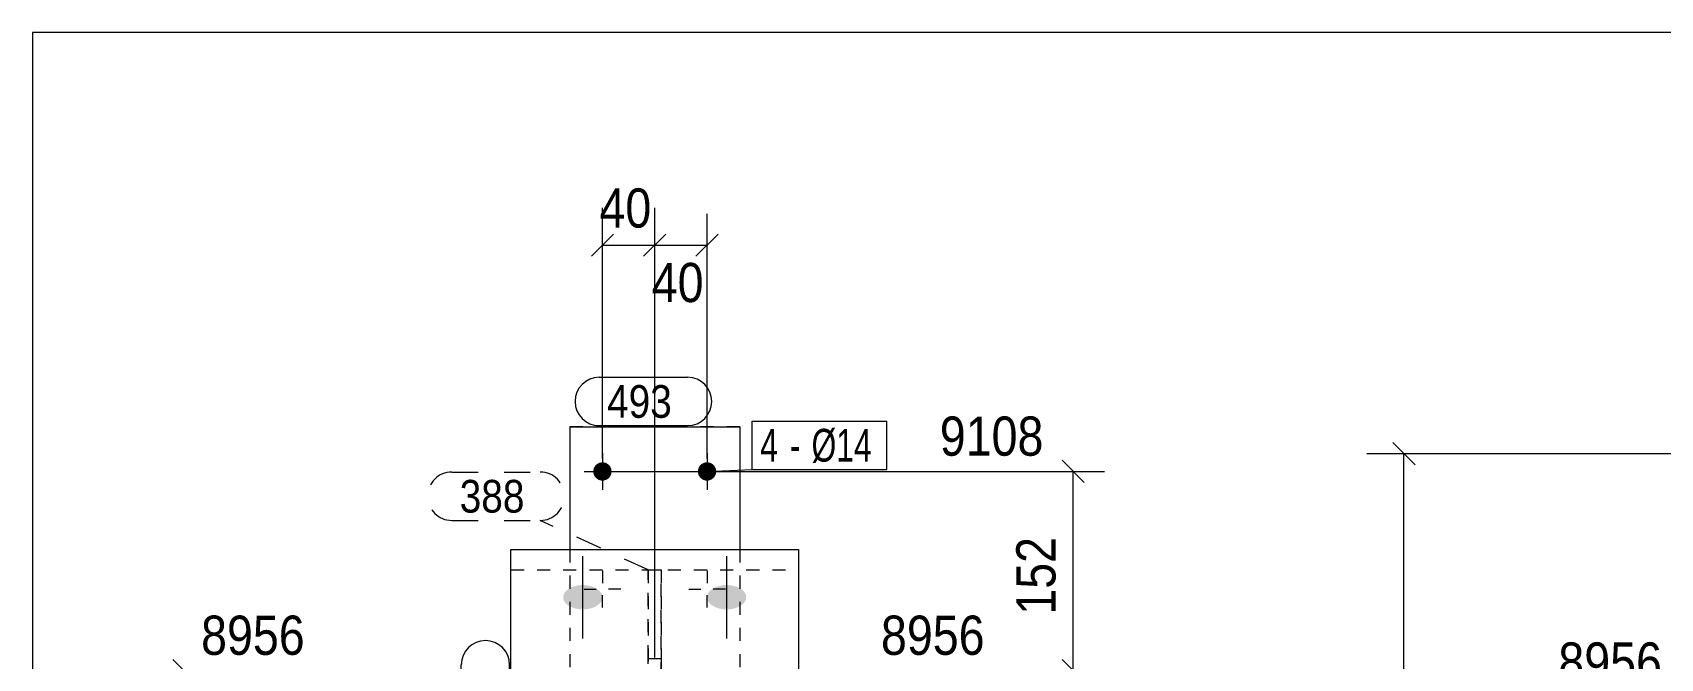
# Model space of a CAD drawing. Header units: millimetres. Extents: x 2 to 579, y 1 to 825.
# Drawn here: x 5 to 129.5, y 777.1 to 825 of the extents above; entities that cross this region are included whole.
import ezdxf

# ---------------------------------------------------------------- set-up
doc = ezdxf.new("R2010")
doc.units = ezdxf.units.MM
for name, pattern in [('XKITLINE00', [0]), ('XKITLINE01', [4, 1, -1, 1, -1]), ('XKITLINE02', [4, 2, -2])]:
    doc.linetypes.add(name, pattern=pattern)
for name, color, linetype, lineweight in [('Bolt', 3, 'Continuous', 0), ('BoltMark', 7, 'Continuous', 0), ('Dimensions', 7, 'Continuous', 0), ('DrawingSheet', 5, 'Continuous', 0), ('Part', 2, 'Continuous', 0), ('PartMark', 7, 'Continuous', 0)]:
    doc.layers.add(name, color=color, linetype=linetype, lineweight=lineweight)
doc.styles.add('ARIAL', font='ARIAL.TTF')
doc.styles.add('ARIAL_NARROW', font='ARIALN.TTF')

# ---------------------------------------------------------------- blocks, each defined once
blk = doc.blocks.new('*A45')
at = {"layer": 'Bolt'}
for points in [[(47.05, 780.88), (47.01, 780.88), (46.98, 780.88), (46.94, 780.88), (46.9, 780.88), (46.87, 780.89), (46.83, 780.89), (46.79, 780.89), (46.76, 780.9), (46.72, 780.9), (46.69, 780.91), (46.65, 780.92), (46.62, 780.92), (46.58, 780.93), (46.55, 780.94), (46.51, 780.95), (46.48, 780.96), (46.44, 780.97), (46.41, 780.98), (46.38, 780.99), (46.35, 781), (46.32, 781.01), (46.28, 781.02), (46.25, 781.03), (46.22, 781.05), (46.19, 781.06), (46.16, 781.07), (46.13, 781.09), (46.11, 781.1), (46.08, 781.12), (46.05, 781.13), (46.03, 781.15), (46, 781.17), (45.97, 781.18), (45.95, 781.2), (45.93, 781.22), (45.9, 781.23), (45.88, 781.25), (45.86, 781.27), (45.84, 781.29), (45.82, 781.31), (45.8, 781.33), (45.78, 781.35), (45.76, 781.37), (45.75, 781.39), (45.73, 781.41), (45.71, 781.43), (45.7, 781.45), (45.69, 781.47), (45.67, 781.49), (45.66, 781.51), (45.65, 781.54), (45.64, 781.56), (45.63, 781.58), (45.62, 781.6), (45.62, 781.62), (45.61, 781.65), (45.6, 781.67), (45.6, 781.69), (45.59, 781.71), (45.59, 781.74), (45.59, 781.76), (45.59, 781.78), (45.59, 781.81), (45.59, 781.83), (45.59, 781.85), (45.59, 781.87), (45.59, 781.9), (45.6, 781.92), (45.6, 781.94), (45.61, 781.96), (45.62, 781.99), (45.62, 782.01), (45.63, 782.03), (45.64, 782.05), (45.65, 782.08), (45.66, 782.1), (45.67, 782.12), (45.69, 782.14), (45.7, 782.16), (45.71, 782.18), (45.73, 782.2), (45.75, 782.22), (45.76, 782.24), (45.78, 782.26), (45.8, 782.28), (45.82, 782.3), (45.84, 782.32), (45.86, 782.34), (45.88, 782.36), (45.9, 782.38), (45.93, 782.39), (45.95, 782.41), (45.97, 782.43), (46, 782.45), (46.03, 782.46), (46.05, 782.48), (46.08, 782.49), (46.11, 782.51), (46.13, 782.52), (46.16, 782.54), (46.19, 782.55), (46.22, 782.56), (46.25, 782.58), (46.28, 782.59), (46.32, 782.6), (46.35, 782.61), (46.38, 782.62), (46.41, 782.64), (46.44, 782.65), (46.48, 782.65), (46.51, 782.66), (46.55, 782.67), (46.58, 782.68), (46.62, 782.69), (46.65, 782.69), (46.69, 782.7), (46.72, 782.71), (46.76, 782.71), (46.79, 782.72), (46.83, 782.72), (46.87, 782.72), (46.9, 782.73), (46.94, 782.73), (46.98, 782.73), (47.01, 782.73), (47.05, 782.73), (47.09, 782.73), (47.12, 782.73), (47.16, 782.73), (47.2, 782.73), (47.23, 782.73), (47.27, 782.73), (47.31, 782.72), (47.34, 782.72), (47.38, 782.72), (47.41, 782.71), (47.45, 782.71), (47.49, 782.7), (47.52, 782.69), (47.56, 782.69), (47.59, 782.68), (47.63, 782.67), (47.66, 782.66), (47.69, 782.65), (47.73, 782.65), (47.76, 782.64), (47.79, 782.62), (47.83, 782.61), (47.86, 782.6), (47.89, 782.59), (47.92, 782.58), (47.95, 782.56), (47.98, 782.55), (48.01, 782.54), (48.04, 782.52), (48.07, 782.51), (48.09, 782.49), (48.12, 782.48), (48.15, 782.46), (48.17, 782.45), (48.2, 782.43), (48.22, 782.41), (48.25, 782.39), (48.27, 782.38), (48.29, 782.36), (48.31, 782.34), (48.33, 782.32), (48.35, 782.3), (48.37, 782.28), (48.39, 782.26), (48.41, 782.24), (48.43, 782.22), (48.44, 782.2), (48.46, 782.18), (48.47, 782.16), (48.49, 782.14), (48.5, 782.12), (48.51, 782.1), (48.52, 782.08), (48.53, 782.05), (48.54, 782.03), (48.55, 782.01), (48.56, 781.99), (48.56, 781.96), (48.57, 781.94), (48.57, 781.92), (48.58, 781.9), (48.58, 781.87), (48.58, 781.85), (48.59, 781.83), (48.59, 781.81), (48.59, 781.78), (48.58, 781.76), (48.58, 781.74), (48.58, 781.71), (48.57, 781.69), (48.57, 781.67), (48.56, 781.65), (48.56, 781.62), (48.55, 781.6), (48.54, 781.58), (48.53, 781.56), (48.52, 781.54), (48.51, 781.51), (48.5, 781.49), (48.49, 781.47), (48.47, 781.45), (48.46, 781.43), (48.44, 781.41), (48.43, 781.39), (48.41, 781.37), (48.39, 781.35), (48.37, 781.33), (48.35, 781.31), (48.33, 781.29), (48.31, 781.27), (48.29, 781.25), (48.27, 781.23), (48.25, 781.22), (48.22, 781.2), (48.2, 781.18), (48.17, 781.17), (48.15, 781.15), (48.12, 781.13), (48.09, 781.12), (48.07, 781.1), (48.04, 781.09), (48.01, 781.07), (47.98, 781.06), (47.95, 781.05), (47.92, 781.03), (47.89, 781.02), (47.86, 781.01), (47.83, 781), (47.79, 780.99), (47.76, 780.98), (47.73, 780.97), (47.69, 780.96), (47.66, 780.95), (47.63, 780.94), (47.59, 780.93), (47.56, 780.92), (47.52, 780.92), (47.49, 780.91), (47.45, 780.9), (47.41, 780.9), (47.38, 780.89), (47.34, 780.89), (47.31, 780.89), (47.27, 780.88), (47.23, 780.88), (47.2, 780.88), (47.16, 780.88), (47.12, 780.88), (47.09, 780.88)], [(58.05, 780.88), (58.01, 780.88), (57.98, 780.88), (57.94, 780.88), (57.9, 780.88), (57.87, 780.89), (57.83, 780.89), (57.79, 780.89), (57.76, 780.9), (57.72, 780.9), (57.69, 780.91), (57.65, 780.92), (57.62, 780.92), (57.58, 780.93), (57.55, 780.94), (57.51, 780.95), (57.48, 780.96), (57.44, 780.97), (57.41, 780.98), (57.38, 780.99), (57.35, 781), (57.32, 781.01), (57.28, 781.02), (57.25, 781.03), (57.22, 781.05), (57.19, 781.06), (57.16, 781.07), (57.13, 781.09), (57.11, 781.1), (57.08, 781.12), (57.05, 781.13), (57.03, 781.15), (57, 781.17), (56.97, 781.18), (56.95, 781.2), (56.93, 781.22), (56.9, 781.23), (56.88, 781.25), (56.86, 781.27), (56.84, 781.29), (56.82, 781.31), (56.8, 781.33), (56.78, 781.35), (56.76, 781.37), (56.75, 781.39), (56.73, 781.41), (56.71, 781.43), (56.7, 781.45), (56.69, 781.47), (56.67, 781.49), (56.66, 781.51), (56.65, 781.54), (56.64, 781.56), (56.63, 781.58), (56.62, 781.6), (56.62, 781.62), (56.61, 781.65), (56.6, 781.67), (56.6, 781.69), (56.59, 781.71), (56.59, 781.74), (56.59, 781.76), (56.59, 781.78), (56.59, 781.81), (56.59, 781.83), (56.59, 781.85), (56.59, 781.87), (56.59, 781.9), (56.6, 781.92), (56.6, 781.94), (56.61, 781.96), (56.62, 781.99), (56.62, 782.01), (56.63, 782.03), (56.64, 782.05), (56.65, 782.08), (56.66, 782.1), (56.67, 782.12), (56.69, 782.14), (56.7, 782.16), (56.71, 782.18), (56.73, 782.2), (56.75, 782.22), (56.76, 782.24), (56.78, 782.26), (56.8, 782.28), (56.82, 782.3), (56.84, 782.32), (56.86, 782.34), (56.88, 782.36), (56.9, 782.38), (56.93, 782.39), (56.95, 782.41), (56.97, 782.43), (57, 782.45), (57.03, 782.46), (57.05, 782.48), (57.08, 782.49), (57.11, 782.51), (57.13, 782.52), (57.16, 782.54), (57.19, 782.55), (57.22, 782.56), (57.25, 782.58), (57.28, 782.59), (57.32, 782.6), (57.35, 782.61), (57.38, 782.62), (57.41, 782.64), (57.44, 782.65), (57.48, 782.65), (57.51, 782.66), (57.55, 782.67), (57.58, 782.68), (57.62, 782.69), (57.65, 782.69), (57.69, 782.7), (57.72, 782.71), (57.76, 782.71), (57.79, 782.72), (57.83, 782.72), (57.87, 782.72), (57.9, 782.73), (57.94, 782.73), (57.98, 782.73), (58.01, 782.73), (58.05, 782.73), (58.09, 782.73), (58.12, 782.73), (58.16, 782.73), (58.2, 782.73), (58.23, 782.73), (58.27, 782.73), (58.31, 782.72), (58.34, 782.72), (58.38, 782.72), (58.41, 782.71), (58.45, 782.71), (58.49, 782.7), (58.52, 782.69), (58.56, 782.69), (58.59, 782.68), (58.63, 782.67), (58.66, 782.66), (58.69, 782.65), (58.73, 782.65), (58.76, 782.64), (58.79, 782.62), (58.83, 782.61), (58.86, 782.6), (58.89, 782.59), (58.92, 782.58), (58.95, 782.56), (58.98, 782.55), (59.01, 782.54), (59.04, 782.52), (59.07, 782.51), (59.09, 782.49), (59.12, 782.48), (59.15, 782.46), (59.17, 782.45), (59.2, 782.43), (59.22, 782.41), (59.25, 782.39), (59.27, 782.38), (59.29, 782.36), (59.31, 782.34), (59.33, 782.32), (59.35, 782.3), (59.37, 782.28), (59.39, 782.26), (59.41, 782.24), (59.43, 782.22), (59.44, 782.2), (59.46, 782.18), (59.47, 782.16), (59.49, 782.14), (59.5, 782.12), (59.51, 782.1), (59.52, 782.08), (59.53, 782.05), (59.54, 782.03), (59.55, 782.01), (59.56, 781.99), (59.56, 781.96), (59.57, 781.94), (59.57, 781.92), (59.58, 781.9), (59.58, 781.87), (59.58, 781.85), (59.59, 781.83), (59.59, 781.81), (59.59, 781.78), (59.58, 781.76), (59.58, 781.74), (59.58, 781.71), (59.57, 781.69), (59.57, 781.67), (59.56, 781.65), (59.56, 781.62), (59.55, 781.6), (59.54, 781.58), (59.53, 781.56), (59.52, 781.54), (59.51, 781.51), (59.5, 781.49), (59.49, 781.47), (59.47, 781.45), (59.46, 781.43), (59.44, 781.41), (59.43, 781.39), (59.41, 781.37), (59.39, 781.35), (59.37, 781.33), (59.35, 781.31), (59.33, 781.29), (59.31, 781.27), (59.29, 781.25), (59.27, 781.23), (59.25, 781.22), (59.22, 781.2), (59.2, 781.18), (59.17, 781.17), (59.15, 781.15), (59.12, 781.13), (59.09, 781.12), (59.07, 781.1), (59.04, 781.09), (59.01, 781.07), (58.98, 781.06), (58.95, 781.05), (58.92, 781.03), (58.89, 781.02), (58.86, 781.01), (58.83, 781), (58.79, 780.99), (58.76, 780.98), (58.73, 780.97), (58.69, 780.96), (58.66, 780.95), (58.63, 780.94), (58.59, 780.93), (58.56, 780.92), (58.52, 780.92), (58.49, 780.91), (58.45, 780.9), (58.41, 780.9), (58.38, 780.89), (58.34, 780.89), (58.31, 780.89), (58.27, 780.88), (58.23, 780.88), (58.2, 780.88), (58.16, 780.88), (58.12, 780.88), (58.09, 780.88)]]:
    blk.add_hatch(color=3, dxfattribs=at).paths.add_polyline_path(points, flags=17)
at = {"layer": 'Bolt', "color": 3, "linetype": 'XKITLINE00', "lineweight": 0}
for p, q in [((47.09, 778.66), (47.09, 784.95)), ((58.09, 778.66), (58.09, 784.95))]:
    blk.add_line(p, q, dxfattribs=at)
blk = doc.blocks.new('*A56')
at = {"layer": 'Bolt'}
blk.add_hatch(color=3, dxfattribs=at).paths.add_polyline_path([(57.29, 791.39), (57.28, 791.36), (57.28, 791.32), (57.27, 791.29), (57.27, 791.26), (57.26, 791.22), (57.25, 791.19), (57.23, 791.16), (57.22, 791.13), (57.2, 791.1), (57.19, 791.07), (57.17, 791.04), (57.15, 791.01), (57.13, 790.98), (57.1, 790.96), (57.08, 790.93), (57.06, 790.91), (57.03, 790.89), (57, 790.86), (56.97, 790.84), (56.95, 790.83), (56.92, 790.81), (56.89, 790.79), (56.85, 790.78), (56.82, 790.77), (56.79, 790.76), (56.76, 790.75), (56.72, 790.74), (56.69, 790.73), (56.65, 790.73), (56.62, 790.73), (56.59, 790.73), (56.55, 790.73), (56.52, 790.73), (56.48, 790.73), (56.45, 790.74), (56.42, 790.75), (56.38, 790.76), (56.35, 790.77), (56.32, 790.78), (56.29, 790.79), (56.26, 790.81), (56.23, 790.83), (56.2, 790.84), (56.17, 790.86), (56.14, 790.89), (56.12, 790.91), (56.09, 790.93), (56.07, 790.96), (56.04, 790.98), (56.02, 791.01), (56, 791.04), (55.99, 791.07), (55.97, 791.1), (55.95, 791.13), (55.94, 791.16), (55.93, 791.19), (55.92, 791.22), (55.91, 791.26), (55.9, 791.29), (55.89, 791.32), (55.89, 791.36), (55.89, 791.39), (55.89, 791.43), (55.89, 791.46), (55.89, 791.5), (55.89, 791.53), (55.9, 791.56), (55.91, 791.6), (55.92, 791.63), (55.93, 791.66), (55.94, 791.69), (55.95, 791.73), (55.97, 791.76), (55.99, 791.79), (56, 791.82), (56.02, 791.84), (56.04, 791.87), (56.07, 791.9), (56.09, 791.92), (56.12, 791.95), (56.14, 791.97), (56.17, 791.99), (56.2, 792.01), (56.23, 792.03), (56.26, 792.04), (56.29, 792.06), (56.32, 792.07), (56.35, 792.09), (56.38, 792.1), (56.42, 792.11), (56.45, 792.11), (56.48, 792.12), (56.52, 792.12), (56.55, 792.13), (56.59, 792.13), (56.62, 792.13), (56.65, 792.12), (56.69, 792.12), (56.72, 792.11), (56.76, 792.11), (56.79, 792.1), (56.82, 792.09), (56.85, 792.07), (56.89, 792.06), (56.92, 792.04), (56.95, 792.03), (56.97, 792.01), (57, 791.99), (57.03, 791.97), (57.06, 791.95), (57.08, 791.92), (57.1, 791.9), (57.13, 791.87), (57.15, 791.84), (57.17, 791.82), (57.19, 791.79), (57.2, 791.76), (57.22, 791.73), (57.23, 791.69), (57.25, 791.66), (57.26, 791.63), (57.27, 791.6), (57.27, 791.56), (57.28, 791.53), (57.28, 791.5), (57.29, 791.46), (57.29, 791.43)], flags=17)
at = {"layer": 'Bolt', "color": 3, "linetype": 'XKITLINE00', "lineweight": 0}
for p, q in [((56.59, 792.83), (56.59, 790.03)), ((55.19, 791.43), (57.99, 791.43)), ((56.59, 783.83), (56.59, 782.89)), ((55.19, 782.43), (56.12, 782.43)), ((56.59, 781.03), (56.59, 781.96)), ((57.99, 782.43), (57.05, 782.43))]:
    blk.add_line(p, q, dxfattribs=at)
blk = doc.blocks.new('*A57')
at = {"layer": 'Bolt'}
blk.add_hatch(color=3, dxfattribs=at).paths.add_polyline_path([(49.29, 791.39), (49.28, 791.36), (49.28, 791.32), (49.27, 791.29), (49.27, 791.26), (49.26, 791.22), (49.25, 791.19), (49.23, 791.16), (49.22, 791.13), (49.2, 791.1), (49.19, 791.07), (49.17, 791.04), (49.15, 791.01), (49.13, 790.98), (49.1, 790.96), (49.08, 790.93), (49.06, 790.91), (49.03, 790.89), (49, 790.86), (48.97, 790.84), (48.95, 790.83), (48.92, 790.81), (48.89, 790.79), (48.85, 790.78), (48.82, 790.77), (48.79, 790.76), (48.76, 790.75), (48.72, 790.74), (48.69, 790.73), (48.65, 790.73), (48.62, 790.73), (48.59, 790.73), (48.55, 790.73), (48.52, 790.73), (48.48, 790.73), (48.45, 790.74), (48.42, 790.75), (48.38, 790.76), (48.35, 790.77), (48.32, 790.78), (48.29, 790.79), (48.26, 790.81), (48.23, 790.83), (48.2, 790.84), (48.17, 790.86), (48.14, 790.89), (48.12, 790.91), (48.09, 790.93), (48.07, 790.96), (48.04, 790.98), (48.02, 791.01), (48, 791.04), (47.99, 791.07), (47.97, 791.1), (47.95, 791.13), (47.94, 791.16), (47.93, 791.19), (47.92, 791.22), (47.91, 791.26), (47.9, 791.29), (47.89, 791.32), (47.89, 791.36), (47.89, 791.39), (47.89, 791.43), (47.89, 791.46), (47.89, 791.5), (47.89, 791.53), (47.9, 791.56), (47.91, 791.6), (47.92, 791.63), (47.93, 791.66), (47.94, 791.69), (47.95, 791.73), (47.97, 791.76), (47.99, 791.79), (48, 791.82), (48.02, 791.84), (48.04, 791.87), (48.07, 791.9), (48.09, 791.92), (48.12, 791.95), (48.14, 791.97), (48.17, 791.99), (48.2, 792.01), (48.23, 792.03), (48.26, 792.04), (48.29, 792.06), (48.32, 792.07), (48.35, 792.09), (48.38, 792.1), (48.42, 792.11), (48.45, 792.11), (48.48, 792.12), (48.52, 792.12), (48.55, 792.13), (48.59, 792.13), (48.62, 792.13), (48.65, 792.12), (48.69, 792.12), (48.72, 792.11), (48.76, 792.11), (48.79, 792.1), (48.82, 792.09), (48.85, 792.07), (48.89, 792.06), (48.92, 792.04), (48.95, 792.03), (48.97, 792.01), (49, 791.99), (49.03, 791.97), (49.06, 791.95), (49.08, 791.92), (49.1, 791.9), (49.13, 791.87), (49.15, 791.84), (49.17, 791.82), (49.19, 791.79), (49.2, 791.76), (49.22, 791.73), (49.23, 791.69), (49.25, 791.66), (49.26, 791.63), (49.27, 791.6), (49.27, 791.56), (49.28, 791.53), (49.28, 791.5), (49.29, 791.46), (49.29, 791.43)], flags=17)
at = {"layer": 'Bolt', "color": 3, "linetype": 'XKITLINE00', "lineweight": 0}
for p, q in [((48.59, 792.83), (48.59, 790.03)), ((47.19, 791.43), (49.99, 791.43)), ((48.59, 783.83), (48.59, 782.89)), ((47.19, 782.43), (48.12, 782.43)), ((48.59, 781.03), (48.59, 781.96)), ((49.99, 782.43), (49.05, 782.43))]:
    blk.add_line(p, q, dxfattribs=at)
blk = doc.blocks.new('*A59')
at = {"layer": 'Part', "color": 2, "linetype": 'XKITLINE00', "lineweight": 0}
for p, q in [((41.59, 701.55), (41.59, 785.46)), ((41.59, 785.46), (63.59, 785.46)), ((63.59, 785.46), (63.59, 701.55))]:
    blk.add_line(p, q, dxfattribs=at)
at = {"layer": 'Part', "color": 7, "linetype": 'XKITLINE01', "lineweight": 0}
blk.add_line((41.59, 783.89), (63.59, 783.89), dxfattribs=at)
blk = doc.blocks.new('*A78')
at = {"layer": 'Part', "color": 7, "linetype": 'XKITLINE01', "lineweight": 0}
for p, q in [((52.09, 777.13), (52.09, 783.89)), ((52.09, 783.89), (52.09, 769.83)), ((52.09, 783.89), (53.09, 783.89)), ((53.09, 783.89), (53.09, 777.13)), ((53.09, 769.83), (53.09, 783.89)), ((52.09, 774.7), (52.09, 777.13)), ((52.09, 777.13), (53.09, 777.13)), ((53.09, 777.13), (53.09, 774.7)), ((52.09, 769.83), (52.09, 774.7)), ((52.09, 774.7), (53.09, 774.7)), ((53.09, 769.83), (53.09, 774.7)), ((52.09, 769.83), (52.09, 769.83)), ((52.09, 769.83), (53.09, 769.83)), ((52.09, 769.83), (53.09, 769.83)), ((53.09, 769.83), (53.09, 769.83))]:
    blk.add_line(p, q, dxfattribs=at)
blk = doc.blocks.new('*A79')
at = {"layer": 'Part', "color": 2, "linetype": 'XKITLINE00', "lineweight": 0}
for p, q in [((46.09, 794.83), (46.09, 785.46)), ((46.09, 794.83), (59.09, 794.83)), ((59.09, 794.83), (59.09, 785.46))]:
    blk.add_line(p, q, dxfattribs=at)
at = {"layer": 'Part', "color": 7, "linetype": 'XKITLINE01', "lineweight": 0}
for p, q in [((59.09, 794.83), (46.09, 794.83)), ((46.09, 785.46), (46.09, 769.83)), ((59.09, 785.46), (59.09, 769.83)), ((46.09, 769.83), (59.09, 769.83))]:
    blk.add_line(p, q, dxfattribs=at)
blk = doc.blocks.new('*A120')
at = {"layer": 'DrawingSheet', "color": 5, "linetype": 'XKITLINE00', "lineweight": 0}
for p, q in [((579, 825), (5, 825)), ((5, 825), (5, 5))]:
    blk.add_line(p, q, dxfattribs=at)
blk = doc.blocks.new('*A128')
at = {"layer": 'Dimensions', "color": 7, "linetype": 'XKITLINE00', "lineweight": 0}
for p, q in [((109.04, 793.63), (110.74, 791.93)), ((325.1, 792.78), (107.04, 792.78)), ((109.89, 84.32), (109.89, 792.78))]:
    blk.add_line(p, q, dxfattribs=at)
at = {"layer": 'Dimensions', "color": 3}
blk.add_point((109.89, 792.78), dxfattribs=at)
blk = doc.blocks.new('*A156')
at = {"layer": 'Dimensions', "color": 3, "style": 'ARIAL', "width": 0.85}
blk.add_text('8956', height=3, dxfattribs=at).set_placement((121.7, 775.35))
blk = doc.blocks.new('*A190')
at = {"layer": 'Dimensions', "color": 3, "style": 'ARIAL', "width": 0.85}
blk.add_text('8956', height=3, dxfattribs=at).set_placement((69.89, 777.4))
blk = doc.blocks.new('*A200')
at = {"layer": 'PartMark', "color": 7, "linetype": 'XKITLINE00', "lineweight": 0}
for p, q in [((37.79, 769.88), (37.79, 776.64)), ((41.49, 769.88), (41.49, 776.64))]:
    blk.add_line(p, q, dxfattribs=at)
for centre, start, end in [((39.64, 776.64), 0, 180), ((39.64, 769.88), 180, 0)]:
    blk.add_arc(centre, 1.85, start, end, dxfattribs=at)
at = {"layer": 'PartMark', "color": 3, "style": 'ARIAL', "width": 0.85}
blk.add_text('234', height=2.5, rotation=90.0002, dxfattribs=at).set_placement((40.89, 770.48))
blk = doc.blocks.new('*A208')
at = {"layer": 'Dimensions', "color": 7, "linetype": 'XKITLINE00', "lineweight": 0}
for p, q in [((83.74, 792.28), (85.43, 790.58)), ((49.59, 791.43), (86.99, 791.43)), ((84.59, 776.2), (84.59, 791.43)), ((83.74, 777.05), (85.43, 775.35)), ((63.59, 776.2), (86.99, 776.2))]:
    blk.add_line(p, q, dxfattribs=at)
at = {"layer": 'Dimensions', "color": 3}
for p in [(84.59, 791.43), (84.59, 776.2)]:
    blk.add_point(p, dxfattribs=at)
at = {"layer": 'Dimensions', "color": 3, "style": 'ARIAL', "width": 0.85}
blk.add_text('9108', height=3, dxfattribs=at).set_placement((74.39, 792.63))
blk.add_text('152', height=3, rotation=90.0002, dxfattribs=at).set_placement((83.24, 780.47))
blk = doc.blocks.new('*A209')
at = {"layer": 'Dimensions', "color": 7, "linetype": 'XKITLINE00', "lineweight": 0}
for p, q in [((48.59, 792.43), (48.59, 811.58)), ((52.59, 777.2), (52.59, 811.58)), ((49.43, 809.58), (47.74, 807.89)), ((53.43, 809.58), (51.74, 807.89)), ((48.59, 808.73), (52.59, 808.73))]:
    blk.add_line(p, q, dxfattribs=at)
at = {"layer": 'Dimensions', "color": 3}
for p in [(48.59, 808.73), (52.59, 808.73)]:
    blk.add_point(p, dxfattribs=at)
at = {"layer": 'Dimensions', "color": 3, "style": 'ARIAL', "width": 0.85}
blk.add_text('40', height=3, dxfattribs=at).set_placement((48.36, 810.08))
blk = doc.blocks.new('*A210')
at = {"layer": 'Dimensions', "color": 7, "linetype": 'XKITLINE00', "lineweight": 0}
for p, q in [((52.59, 777.2), (52.59, 811.13)), ((56.59, 792.43), (56.59, 811.13)), ((53.43, 809.58), (51.74, 807.89)), ((57.43, 809.58), (55.74, 807.89)), ((52.59, 808.73), (56.59, 808.73))]:
    blk.add_line(p, q, dxfattribs=at)
at = {"layer": 'Dimensions', "color": 3}
for p in [(52.59, 808.73), (56.59, 808.73)]:
    blk.add_point(p, dxfattribs=at)
at = {"layer": 'Dimensions', "color": 3, "style": 'ARIAL', "width": 0.85}
blk.add_text('40', height=3, dxfattribs=at).set_placement((52.36, 804.38))
blk = doc.blocks.new('*A211')
at = {"layer": 'Dimensions', "color": 7, "linetype": 'XKITLINE00', "lineweight": 0}
for p, q in [((15.74, 777.05), (17.43, 775.35)), ((41.59, 776.2), (13.74, 776.2)), ((16.59, 737.74), (16.59, 776.2)), ((15.74, 738.59), (17.43, 736.89)), ((36.14, 737.74), (13.74, 737.74))]:
    blk.add_line(p, q, dxfattribs=at)
at = {"layer": 'Dimensions', "color": 3}
for p in [(16.59, 776.2), (16.59, 737.74)]:
    blk.add_point(p, dxfattribs=at)
at = {"layer": 'Dimensions', "color": 3, "style": 'ARIAL', "width": 0.85}
blk.add_text('8956', height=3, dxfattribs=at).set_placement((17.89, 777.4))
blk.add_text('385', height=3, rotation=90.0002, dxfattribs=at).set_placement((15.24, 753.63))
blk = doc.blocks.new('*A212')
at = {"layer": 'BoltMark', "color": 7, "linetype": 'XKITLINE00', "lineweight": 0}
for p, q in [((60.05, 795.28), (70.35, 795.28)), ((60.05, 791.58), (60.05, 795.28)), ((70.35, 791.58), (70.35, 795.28)), ((56.59, 791.43), (60.05, 791.58)), ((60.05, 791.58), (70.35, 791.58))]:
    blk.add_line(p, q, dxfattribs=at)
at = {"layer": 'BoltMark', "color": 3, "style": 'ARIAL_NARROW', "width": 0.85}
for s, p in [('4', (60.65, 792.18)), ('Ø14', (64.58, 792.18)), ('-', (62.92, 792.18))]:
    blk.add_text(s, height=2.5, dxfattribs=at).set_placement(p)
blk = doc.blocks.new('*A215')
at = {"layer": 'PartMark', "color": 7, "linetype": 'XKITLINE00', "lineweight": 0}
for p, q in [((48.34, 798.63), (55.1, 798.63)), ((48.34, 794.93), (55.1, 794.93))]:
    blk.add_line(p, q, dxfattribs=at)
for centre, start, end in [((48.34, 796.78), 90, 270), ((55.1, 796.78), 270, 90)]:
    blk.add_arc(centre, 1.85, start, end, dxfattribs=at)
at = {"layer": 'PartMark', "color": 3, "style": 'ARIAL', "width": 0.85}
blk.add_text('493', height=2.5, dxfattribs=at).set_placement((48.94, 795.53))
blk = doc.blocks.new('*A216')
at = {"layer": 'PartMark', "color": 7, "linetype": 'XKITLINE02', "lineweight": 0}
for p, q in [((37.07, 791.38), (43.83, 791.38)), ((37.07, 787.68), (43.83, 787.68)), ((52.09, 783.89), (43.83, 787.68))]:
    blk.add_line(p, q, dxfattribs=at)
for centre, start, end in [((37.07, 789.53), 90, 270), ((43.83, 789.53), 270, 90)]:
    blk.add_arc(centre, 1.85, start, end, dxfattribs=at)
at = {"layer": 'PartMark', "color": 3, "style": 'ARIAL', "width": 0.85}
blk.add_text('388', height=2.5, dxfattribs=at).set_placement((37.67, 788.28))

msp = doc.modelspace()

# ---------------------------------------------------------------- block references
at = {"lineweight": 0}
for name in ['*A120', '*A209', '*A210', '*A215', '*A208', '*A79', '*A212', '*A128', '*A57', '*A56', '*A216', '*A59', '*A45', '*A78', '*A211', '*A190', '*A200', '*A156']:
    msp.add_blockref(name, (0, 0), dxfattribs=at)

doc.saveas('drawing.dxf')
